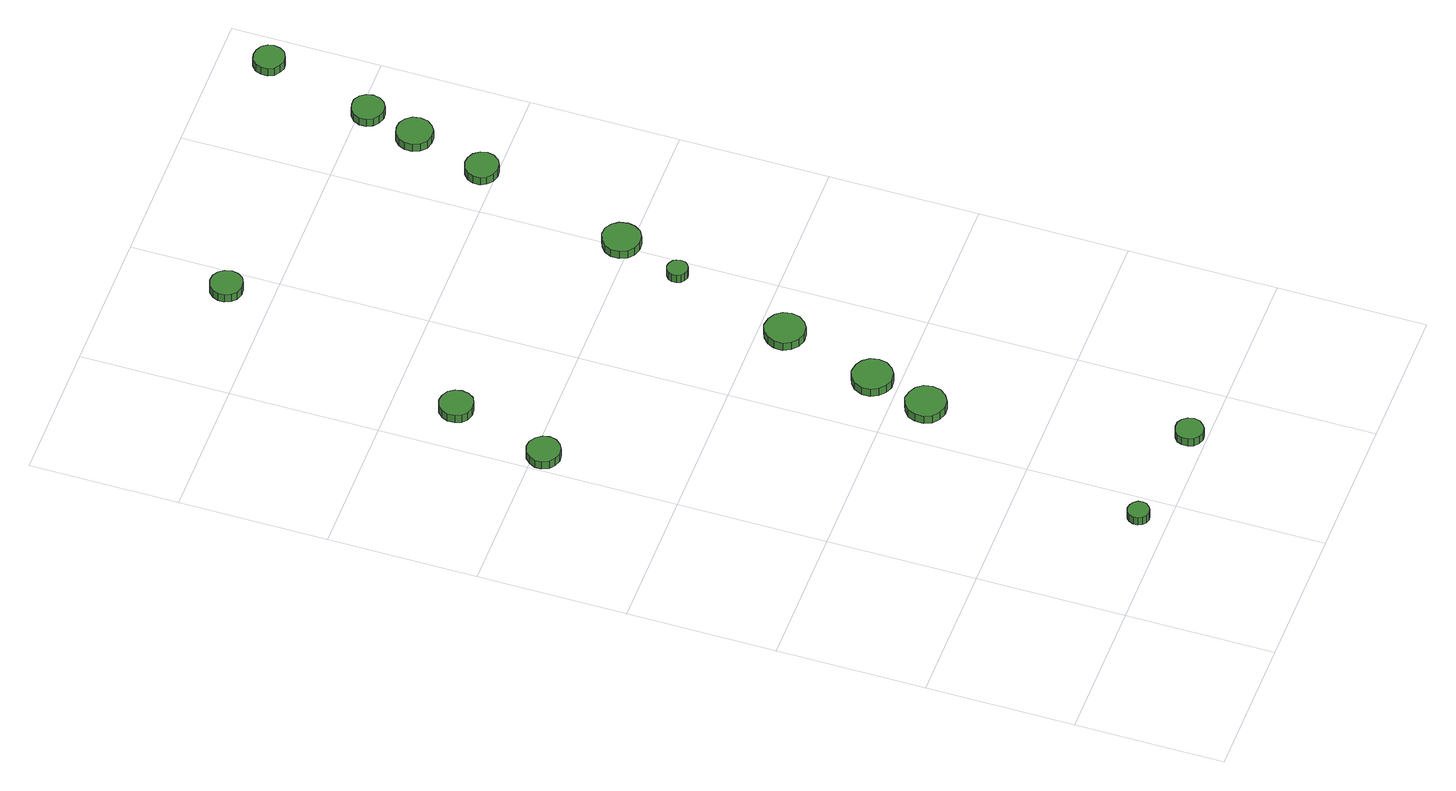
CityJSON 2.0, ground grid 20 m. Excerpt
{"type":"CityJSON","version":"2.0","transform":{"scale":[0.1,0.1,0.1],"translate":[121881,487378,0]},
"CityObjects":{
"tree1":{"type":"SolitaryVegetationObject","attributes":{"function":"something"},"geometry":[{"type":"MultiSurface","lod":"1","boundaries":[[[0,1,2,3,4,5,6,7,8,9,10,11,12,13,14]],[[15,16,17,18,19,20,21,22,23,24,25,26,27,28,29]],[[0,29,28,1]],[[1,28,27,2]],[[2,27,26,3]],[[3,26,25,4]],[[4,25,24,5]],[[5,24,23,6]],[[6,23,22,7]],[[7,22,21,8]],[[8,21,20,9]],[[9,20,19,10]],[[10,19,18,11]],[[11,18,17,12]],[[12,17,16,13]],[[13,16,15,14]],[[14,15,29,0]]]}]},
"tree2":{"type":"SolitaryVegetationObject","attributes":{"function":"something"},"geometry":[{"type":"MultiSurface","lod":"1","boundaries":[[[30,31,32,33,34,35,36,37,38,39,40,41,42,43,44]],[[45,46,47,48,49,50,51,52,53,54,55,56,57,58,59]],[[30,59,58,31]],[[31,58,57,32]],[[32,57,56,33]],[[33,56,55,34]],[[34,55,54,35]],[[35,54,53,36]],[[36,53,52,37]],[[37,52,51,38]],[[38,51,50,39]],[[39,50,49,40]],[[40,49,48,41]],[[41,48,47,42]],[[42,47,46,43]],[[43,46,45,44]],[[44,45,59,30]]]}]},
"tree3":{"type":"SolitaryVegetationObject","attributes":{"function":"something"},"geometry":[{"type":"MultiSurface","lod":"1","boundaries":[[[60,61,62,63,64,65,66,67,68,69,70,71,72,73,74]],[[75,76,77,78,79,80,81,82,83,84,85,86,87,88,89]],[[60,89,88,61]],[[61,88,87,62]],[[62,87,86,63]],[[63,86,85,64]],[[64,85,84,65]],[[65,84,83,66]],[[66,83,82,67]],[[67,82,81,68]],[[68,81,80,69]],[[69,80,79,70]],[[70,79,78,71]],[[71,78,77,72]],[[72,77,76,73]],[[73,76,75,74]],[[74,75,89,60]]]}]},
"tree4":{"type":"SolitaryVegetationObject","attributes":{"function":"something"},"geometry":[{"type":"MultiSurface","lod":"1","boundaries":[[[90,91,92,93,94,95,96,97,98,99,100,101,102,103,104]],[[105,106,107,108,109,110,111,112,113,114,115,116,117,118,119]],[[90,119,118,91]],[[91,118,117,92]],[[92,117,116,93]],[[93,116,115,94]],[[94,115,114,95]],[[95,114,113,96]],[[96,113,112,97]],[[97,112,111,98]],[[98,111,110,99]],[[99,110,109,100]],[[100,109,108,101]],[[101,108,107,102]],[[102,107,106,103]],[[103,106,105,104]],[[104,105,119,90]]]}]},
"tree5":{"type":"SolitaryVegetationObject","attributes":{"function":"something"},"geometry":[{"type":"MultiSurface","lod":"1","boundaries":[[[120,121,122,123,124,125,126,127,128,129,130,131,132,133,134]],[[135,136,137,138,139,140,141,142,143,144,145,146,147,148,149]],[[120,149,148,121]],[[121,148,147,122]],[[122,147,146,123]],[[123,146,145,124]],[[124,145,144,125]],[[125,144,143,126]],[[126,143,142,127]],[[127,142,141,128]],[[128,141,140,129]],[[129,140,139,130]],[[130,139,138,131]],[[131,138,137,132]],[[132,137,136,133]],[[133,136,135,134]],[[134,135,149,120]]]}]},
"tree6":{"type":"SolitaryVegetationObject","attributes":{"function":"something"},"geometry":[{"type":"MultiSurface","lod":"1","boundaries":[[[150,151,152,153,154,155,156,157,158,159,160,161,162,163,164]],[[165,166,167,168,169,170,171,172,173,174,175,176,177,178,179]],[[150,179,178,151]],[[151,178,177,152]],[[152,177,176,153]],[[153,176,175,154]],[[154,175,174,155]],[[155,174,173,156]],[[156,173,172,157]],[[157,172,171,158]],[[158,171,170,159]],[[159,170,169,160]],[[160,169,168,161]],[[161,168,167,162]],[[162,167,166,163]],[[163,166,165,164]],[[164,165,179,150]]]}]},
"tree7":{"type":"SolitaryVegetationObject","attributes":{"function":"something"},"geometry":[{"type":"MultiSurface","lod":"1","boundaries":[[[180,181,182,183,184,185,186,187,188,189,190,191,192,193,194]],[[195,196,197,198,199,200,201,202,203,204,205,206,207,208,209]],[[180,209,208,181]],[[181,208,207,182]],[[182,207,206,183]],[[183,206,205,184]],[[184,205,204,185]],[[185,204,203,186]],[[186,203,202,187]],[[187,202,201,188]],[[188,201,200,189]],[[189,200,199,190]],[[190,199,198,191]],[[191,198,197,192]],[[192,197,196,193]],[[193,196,195,194]],[[194,195,209,180]]]}]},
"tree8":{"type":"SolitaryVegetationObject","attributes":{"function":"something"},"geometry":[{"type":"MultiSurface","lod":"1","boundaries":[[[210,211,212,213,214,215,216,217,218,219,220,221,222,223,224]],[[225,226,227,228,229,230,231,232,233,234,235,236,237,238,239]],[[210,239,238,211]],[[211,238,237,212]],[[212,237,236,213]],[[213,236,235,214]],[[214,235,234,215]],[[215,234,233,216]],[[216,233,232,217]],[[217,232,231,218]],[[218,231,230,219]],[[219,230,229,220]],[[220,229,228,221]],[[221,228,227,222]],[[222,227,226,223]],[[223,226,225,224]],[[224,225,239,210]]]}]},
"tree9":{"type":"SolitaryVegetationObject","attributes":{"function":"something"},"geometry":[{"type":"MultiSurface","lod":"1","boundaries":[[[240,241,242,243,244,245,246,247,248,249,250,251,252,253,254]],[[255,256,257,258,259,260,261,262,263,264,265,266,267,268,269]],[[240,269,268,241]],[[241,268,267,242]],[[242,267,266,243]],[[243,266,265,244]],[[244,265,264,245]],[[245,264,263,246]],[[246,263,262,247]],[[247,262,261,248]],[[248,261,260,249]],[[249,260,259,250]],[[250,259,258,251]],[[251,258,257,252]],[[252,257,256,253]],[[253,256,255,254]],[[254,255,269,240]]]}]},
"tree10":{"type":"SolitaryVegetationObject","attributes":{"function":"something"},"geometry":[{"type":"MultiSurface","lod":"1","boundaries":[[[270,271,272,273,274,275,276,277,278,279,280,281,282,283,284]],[[285,286,287,288,289,290,291,292,293,294,295,296,297,298,299]],[[270,299,298,271]],[[271,298,297,272]],[[272,297,296,273]],[[273,296,295,274]],[[274,295,294,275]],[[275,294,293,276]],[[276,293,292,277]],[[277,292,291,278]],[[278,291,290,279]],[[279,290,289,280]],[[280,289,288,281]],[[281,288,287,282]],[[282,287,286,283]],[[283,286,285,284]],[[284,285,299,270]]]}]},
"tree11":{"type":"SolitaryVegetationObject","attributes":{"function":"something"},"geometry":[{"type":"MultiSurface","lod":"1","boundaries":[[[300,301,302,303,304,305,306,307,308,309,310,311,312,313,314]],[[315,316,317,318,319,320,321,322,323,324,325,326,327,328,329]],[[300,329,328,301]],[[301,328,327,302]],[[302,327,326,303]],[[303,326,325,304]],[[304,325,324,305]],[[305,324,323,306]],[[306,323,322,307]],[[307,322,321,308]],[[308,321,320,309]],[[309,320,319,310]],[[310,319,318,311]],[[311,318,317,312]],[[312,317,316,313]],[[313,316,315,314]],[[314,315,329,300]]]}]},
"tree12":{"type":"SolitaryVegetationObject","attributes":{"function":"something"},"geometry":[{"type":"MultiSurface","lod":"1","boundaries":[[[330,331,332,333,334,335,336,337,338,339,340,341,342,343,344]],[[345,346,347,348,349,350,351,352,353,354,355,356,357,358,359]],[[330,359,358,331]],[[331,358,357,332]],[[332,357,356,333]],[[333,356,355,334]],[[334,355,354,335]],[[335,354,353,336]],[[336,353,352,337]],[[337,352,351,338]],[[338,351,350,339]],[[339,350,349,340]],[[340,349,348,341]],[[341,348,347,342]],[[342,347,346,343]],[[343,346,345,344]],[[344,345,359,330]]]}]},
"tree13":{"type":"SolitaryVegetationObject","attributes":{"function":"something"},"geometry":[{"type":"MultiSurface","lod":"1","boundaries":[[[360,361,362,363,364,365,366,367,368,369,370,371,372,373,374]],[[375,376,377,378,379,380,381,382,383,384,385,386,387,388,389]],[[360,389,388,361]],[[361,388,387,362]],[[362,387,386,363]],[[363,386,385,364]],[[364,385,384,365]],[[365,384,383,366]],[[366,383,382,367]],[[367,382,381,368]],[[368,381,380,369]],[[369,380,379,370]],[[370,379,378,371]],[[371,378,377,372]],[[372,377,376,373]],[[373,376,375,374]],[[374,375,389,360]]]}]},
"tree14":{"type":"SolitaryVegetationObject","attributes":{"function":"something"},"geometry":[{"type":"MultiSurface","lod":"1","boundaries":[[[390,391,392,393,394,395,396,397,398,399,400,401,402,403,404]],[[405,406,407,408,409,410,411,412,413,414,415,416,417,418,419]],[[390,419,418,391]],[[391,418,417,392]],[[392,417,416,393]],[[393,416,415,394]],[[394,415,414,395]],[[395,414,413,396]],[[396,413,412,397]],[[397,412,411,398]],[[398,411,410,399]],[[399,410,409,400]],[[400,409,408,401]],[[401,408,407,402]],[[402,407,406,403]],[[403,406,405,404]],[[404,405,419,390]]]}]}
},
"vertices":[
[177,37,22],[176,43,22],[172,48,22],[167,51,22],[161,52,22],[155,50,22],[151,46,22],[148,40,22],[148,34,22],[151,29,22],[155,25,22],[161,23,22],[167,24,22],[172,27,22],[176,32,22],[176,32,9],[172,27,9],[167,24,9],[161,23,9],[155,25,9],[151,29,9],[148,34,9],[148,40,9],[151,46,9],[155,50,9],[161,52,9],[167,51,9],[172,48,9],[176,43,9],[177,37,9],
[48,787,16],[46,796,16],[40,804,16],[32,809,16],[23,810,16],[14,807,16],[7,800,16],[3,792,16],[3,783,16],[7,774,16],[14,768,16],[23,765,16],[32,766,16],[40,771,16],[46,778,16],[46,778,3],[40,771,3],[32,766,3],[23,765,3],[14,768,3],[7,774,3],[3,783,3],[3,792,3],[7,800,3],[14,807,3],[23,810,3],[32,809,3],[40,804,3],[46,796,3],[48,787,3],
[336,22,21],[334,30,21],[329,36,21],[323,40,21],[315,40,21],[308,38,21],[302,33,21],[299,26,21],[299,18,21],[302,11,21],[308,6,21],[315,3,21],[323,4,21],[329,8,21],[334,14,21],[334,14,8],[329,8,8],[323,4,8],[315,3,8],[308,6,8],[302,11,8],[299,18,8],[299,26,8],[302,33,8],[308,38,8],[315,40,8],[323,40,8],[329,36,8],[334,30,8],[336,22,8],
[86,917,18],[84,926,18],[79,934,18],[70,939,18],[61,940,18],[52,937,18],[45,930,18],[42,922,18],[42,912,18],[45,904,18],[52,898,18],[61,895,18],[70,896,18],[79,900,18],[84,908,18],[84,908,5],[79,900,5],[70,896,5],[61,895,5],[52,898,5],[45,904,5],[42,912,5],[42,922,5],[45,930,5],[52,937,5],[61,940,5],[70,939,5],[79,934,5],[84,926,5],[86,917,5],
[282,354,21],[280,365,21],[273,374,21],[263,379,21],[252,381,21],[242,377,21],[233,370,21],[229,360,21],[229,348,21],[233,338,21],[242,331,21],[252,327,21],[263,328,21],[273,334,21],[280,343,21],[280,343,8],[273,334,8],[263,328,8],[252,327,8],[242,331,8],[233,338,8],[229,348,8],[229,360,8],[233,370,8],[242,377,8],[252,381,8],[263,379,8],[273,374,8],[280,365,8],[282,354,8],
[307,434,18],[305,445,18],[298,454,18],[289,459,18],[277,461,18],[267,457,18],[259,450,18],[254,439,18],[254,428,18],[259,418,18],[267,411,18],[277,407,18],[289,408,18],[298,414,18],[305,423,18],[305,423,5],[298,414,5],[289,408,5],[277,407,5],[267,411,5],[259,418,5],[254,428,5],[254,439,5],[259,450,5],[267,457,5],[277,461,5],[289,459,5],[298,454,5],[305,445,5],[307,434,5],
[348,565,17],[346,576,17],[339,585,17],[330,590,17],[318,592,17],[308,588,17],[300,581,17],[295,571,17],[295,559,17],[300,549,17],[308,542,17],[318,538,17],[330,539,17],[339,545,17],[346,554,17],[346,554,4],[339,545,4],[330,539,4],[318,538,4],[308,542,4],[300,549,4],[295,559,4],[295,571,4],[300,581,4],[308,588,4],[318,592,4],[330,590,4],[339,585,4],[346,576,4],[348,565,4],
[189,1260,18],[187,1269,18],[182,1276,18],[174,1281,18],[165,1282,18],[156,1279,18],[150,1273,18],[146,1265,18],[146,1256,18],[150,1248,18],[156,1242,18],[165,1239,18],[174,1240,18],[182,1244,18],[187,1251,18],[187,1251,5],[182,1244,5],[174,1240,5],[165,1239,5],[156,1242,5],[150,1248,5],[146,1256,5],[146,1265,5],[150,1273,5],[156,1279,5],[165,1282,5],[174,1281,5],[182,1276,5],[187,1269,5],[189,1260,5],
[389,727,18],[388,733,18],[385,737,18],[380,740,18],[374,741,18],[369,739,18],[364,735,18],[362,730,18],[362,724,18],[364,719,18],[369,715,18],[374,713,18],[380,714,18],[385,717,18],[388,721,18],[388,721,5],[385,717,5],[380,714,5],[374,713,5],[369,715,5],[364,719,5],[362,724,5],[362,730,5],[364,735,5],[369,739,5],[374,741,5],[380,740,5],[385,737,5],[388,733,5],[389,727,5],
[425,810,22],[423,821,22],[417,829,22],[408,835,22],[397,836,22],[387,832,22],[379,825,22],[375,816,22],[375,805,22],[379,795,22],[387,788,22],[397,785,22],[408,786,22],[417,791,22],[423,800,22],[423,800,9],[417,791,9],[408,786,9],[397,785,9],[387,788,9],[379,795,9],[375,805,9],[375,816,9],[379,825,9],[387,832,9],[397,836,9],[408,835,9],[417,829,9],[423,821,9],[425,810,9],
[484,1018,22],[482,1027,22],[476,1035,22],[468,1039,22],[459,1040,22],[450,1037,22],[443,1031,22],[439,1023,22],[439,1013,22],[443,1005,22],[450,999,22],[459,996,22],[468,997,22],[476,1001,22],[482,1009,22],[482,1009,9],[476,1001,9],[468,997,9],[459,996,9],[450,999,9],[443,1005,9],[439,1013,9],[439,1023,9],[443,1031,9],[450,1037,9],[459,1040,9],[468,1039,9],[476,1035,9],[482,1027,9],[484,1018,9],
[517,1119,18],[515,1129,18],[509,1137,18],[501,1142,18],[491,1143,18],[481,1140,18],[474,1133,18],[470,1124,18],[470,1114,18],[474,1105,18],[481,1098,18],[491,1095,18],[501,1096,18],[509,1101,18],[515,1109,18],[515,1109,5],[509,1101,5],[501,1096,5],[491,1095,5],[481,1098,5],[474,1105,5],[470,1114,5],[470,1124,5],[474,1133,5],[481,1140,5],[491,1143,5],[501,1142,5],[509,1137,5],[515,1129,5],[517,1119,5],
[537,1189,16],[535,1198,16],[530,1205,16],[522,1210,16],[513,1210,16],[505,1208,16],[498,1202,16],[494,1193,16],[494,1184,16],[498,1176,16],[505,1170,16],[513,1167,16],[522,1168,16],[530,1173,16],[535,1180,16],[535,1180,3],[530,1173,3],[522,1168,3],[513,1167,3],[505,1170,3],[498,1176,3],[494,1184,3],[494,1193,3],[498,1202,3],[505,1208,3],[513,1210,3],[522,1210,3],[530,1205,3],[535,1198,3],[537,1189,3],
[579,1336,15],[577,1344,15],[572,1351,15],[564,1355,15],[556,1356,15],[548,1354,15],[541,1348,15],[538,1340,15],[538,1331,15],[541,1323,15],[548,1318,15],[556,1315,15],[564,1316,15],[572,1320,15],[577,1327,15],[577,1327,2],[572,1320,2],[564,1316,2],[556,1315,2],[548,1318,2],[541,1323,2],[538,1331,2],[538,1340,2],[541,1348,2],[548,1354,2],[556,1356,2],[564,1355,2],[572,1351,2],[577,1344,2],[579,1336,2]
]}
